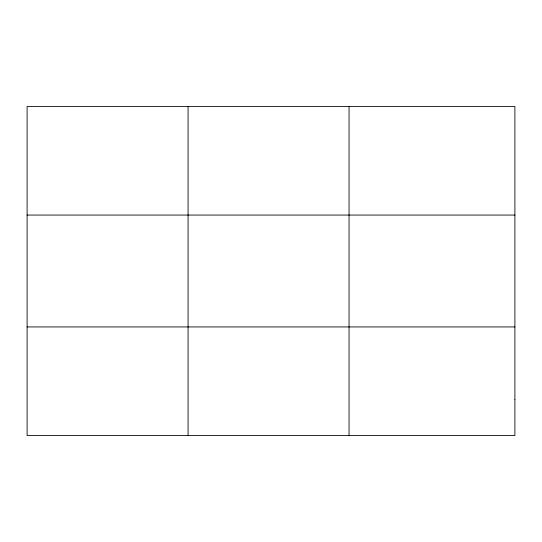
<?xml version="1.0" encoding="UTF-8"?>
<svg xmlns="http://www.w3.org/2000/svg" width="542" height="542" viewBox="0 0 542 542"><rect width="100%" height="100%" fill="white"/><g stroke="black" fill="none" stroke-linecap="round" stroke-linejoin="round"><path stroke-width="0.81" d="M188.074 435.524L188.074 106.476M349.048 435.524L349.048 106.476M27.1 215.059L514.9 215.059M27.1 326.941L514.9 326.941M514.9 399.332L514.9 435.524L27.1 435.524L27.1 106.476L514.9 106.476L514.9 399.332"/></g></svg>
